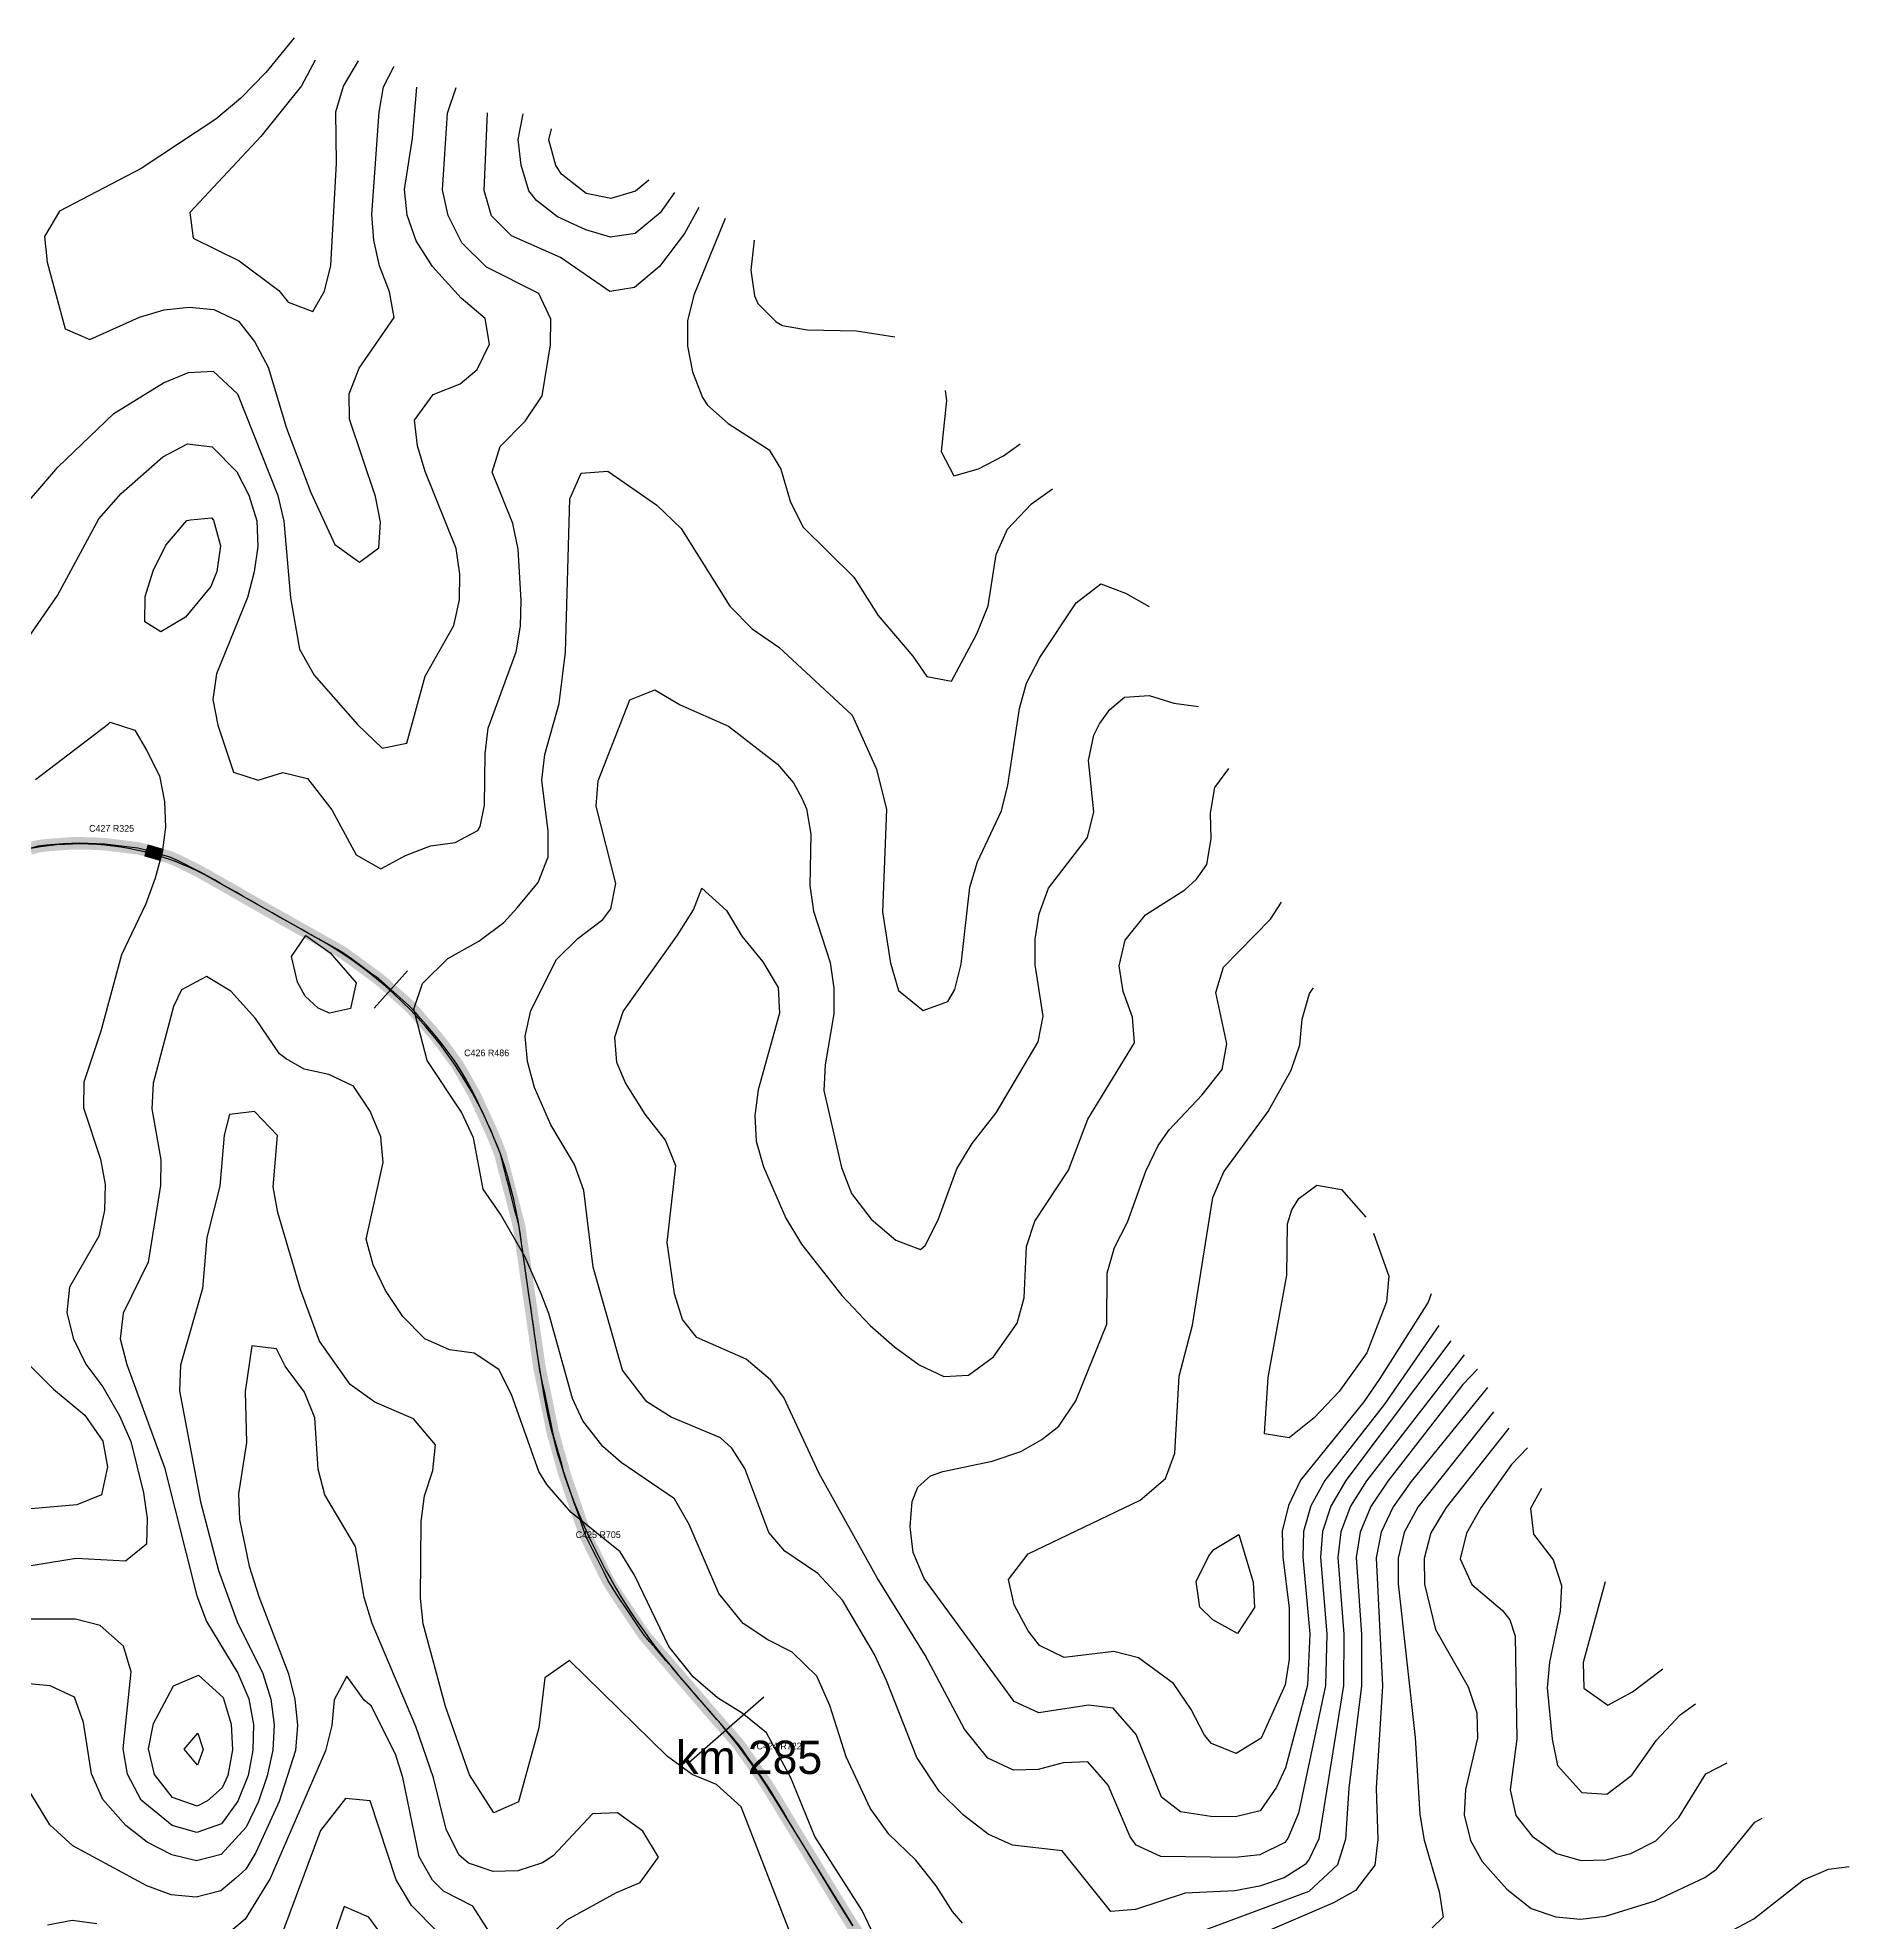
# Model space of a CAD drawing. Header units: metres. Extents: x 697254 to 930473, y 8023396 to 8227001.
# Drawn here: x 743569 to 745744, y 8193588 to 8195851 of the extents above; entities that cross this region are included whole.
import ezdxf

# ---------------------------------------------------------------- set-up
doc = ezdxf.new("R2010")
doc.units = ezdxf.units.M
for name, color, linetype in [('ALIGNMENT_FITTED', 4, 'Continuous'), ('CENTRELINE', 7, 'Continuous'), ('CHAINAGE', 7, 'Continuous'), ('CONTOUR_10M', 33, 'Continuous'), ('CONTOUR_INDEX_50M', 34, 'Continuous'), ('CURVE_LABELS', 4, 'Continuous'), ('GRADE_0-4', 3, 'Continuous'), ('GRADE_4-6', 2, 'Continuous')]:
    doc.layers.add(name, color=color, linetype=linetype)

msp = doc.modelspace()

# ---------------------------------------------------------------- linework, layer by layer
at = {"layer": 'ALIGNMENT_FITTED'}
for p, q in [((743906.5, 8194768.6), (743778.8, 8194840.8)), ((744172.2, 8194247.9), (744148.2, 8194414.8)), ((744384.3, 8193831.9), (744336.4, 8193887.4)), ((744547.9, 8193584.2), (744451.9, 8193739.7))]:
    msp.add_line(p, q, dxfattribs=at)
for centre, radius, start, end in [((743618.6, 8194557.5), 325.5, 60.5114, 115.504), ((743667.3, 8194345.7), 485.9, 8.1795, 60.5114), ((744870.5, 8194348.3), 705.5, -171.8205, -139.215), ((743837.7, 8193360.3), 721.9, 31.7063, 40.785)]:
    msp.add_arc(centre, radius, start, end, dxfattribs=at)
at = {"layer": 'CENTRELINE'}
msp.add_polyline3d([(744547.5, 8193584.2, 1117.6), (744542.2, 8193592.6, 1117.6), (744536.8, 8193601.1, 1117.3), (744531.6, 8193609.6, 1117.4), (744526.4, 8193618.2, 1117.5), (744521.2, 8193626.7, 1117.6), (744516, 8193635.3, 1117.5), (744510.9, 8193643.8, 1117.4), (744505.7, 8193652.4, 1117.1), (744500.5, 8193660.9, 1116.8), (744495.3, 8193669.5, 1117.1), (744490.1, 8193678, 1117.3), (744484.9, 8193686.6, 1117.3), (744479.7, 8193695.1, 1117), (744474.5, 8193703.7, 1116.5), (744469.3, 8193712.3, 1116.2), (744464.2, 8193720.8, 1115.9), (744459, 8193729.4, 1115.7), (744453.8, 8193737.9, 1115.5), (744448.6, 8193746.5, 1115.4), (744443.3, 8193755, 1115.3), (744437.6, 8193763.2, 1114.9), (744431.9, 8193771.4, 1114.7), (744426.2, 8193779.6, 1114.6), (744420.5, 8193787.8, 1114.6), (744414.8, 8193796, 1114.9), (744408.8, 8193804, 1115.6), (744402.2, 8193811.6, 1116), (744395.6, 8193819.1, 1116.3), (744389, 8193826.6, 1116.7), (744382.4, 8193834.1, 1117.2), (744375.8, 8193841.7, 1117.6), (744369.3, 8193849.2, 1117.7), (744362.8, 8193856.8, 1117.8), (744356.2, 8193864.4, 1117.8), (744349.7, 8193872, 1118.1), (744343.2, 8193879.5, 1118.1), (744336.6, 8193887.1, 1118.2), (744330.1, 8193894.7, 1118.2), (744323.6, 8193902.3, 1118.1), (744317, 8193909.8, 1118.2), (744310.5, 8193917.4, 1118.1), (744304, 8193925, 1117.9), (744297.5, 8193932.6, 1117.4), (744291.7, 8193940.8, 1117.2), (744286.2, 8193949.1, 1117), (744280.6, 8193957.4, 1116.7), (744275.1, 8193965.7, 1116.4), (744269.5, 8193974, 1115.9), (744263.9, 8193982.4, 1115.9), (744258.4, 8193990.7, 1115.9), (744253.3, 8193999.2, 1116), (744248.8, 8194008.2, 1116.2), (744244.4, 8194017.2, 1116.7), (744240, 8194026.1, 1117.1), (744235.5, 8194035.1, 1117.7), (744231.1, 8194044.1, 1118.3), (744226.7, 8194053.1, 1118.8), (744223.3, 8194062.4, 1119.3), (744220, 8194071.9, 1119.8), (744216.8, 8194081.4, 1120.4), (744213.5, 8194090.8, 1120.9), (744210.3, 8194100.3, 1121.3), (744207, 8194109.8, 1121.8), (744203.8, 8194119.2, 1122.2), (744200.7, 8194128.7, 1122.7), (744198, 8194138.4, 1123.2), (744195.3, 8194148, 1123.7), (744192.6, 8194157.6, 1124.1), (744189.9, 8194167.3, 1124.4), (744187.2, 8194176.9, 1124.7), (744185.2, 8194186.7, 1124.9), (744183.2, 8194196.5, 1125), (744181.2, 8194206.3, 1125), (744179.2, 8194216.1, 1125.1), (744177.2, 8194225.9, 1125.3), (744175.1, 8194235.7, 1125.5), (744173.1, 8194245.5, 1125.8), (744171.2, 8194255.3, 1126.1), (744169.7, 8194265.2, 1126.2), (744168.3, 8194275.1, 1126.3), (744166.9, 8194285, 1126.3), (744165.5, 8194294.9, 1126.4), (744164, 8194304.8, 1126.5), (744162.6, 8194314.7, 1126.6), (744161.2, 8194324.6, 1126.9), (744159.8, 8194334.5, 1127.3), (744158.3, 8194344.4, 1127.6), (744156.9, 8194354.3, 1128.2), (744155.5, 8194364.2, 1128.7), (744154.1, 8194374.1, 1129.3), (744152.7, 8194384, 1129.6), (744151.2, 8194393.9, 1129.9), (744149.8, 8194403.8, 1130.3), (744148.4, 8194413.7, 1130.4), (744146.9, 8194423.6, 1130.5), (744144.4, 8194433.3, 1130.6), (744141.9, 8194443, 1130.8), (744139.4, 8194452.7, 1131.1), (744136.9, 8194462.3, 1131.4), (744134.4, 8194472, 1131.6), (744131.9, 8194481.7, 1131.7), (744129.4, 8194491.4, 1131.8), (744126.9, 8194501.1, 1131.9), (744124.4, 8194510.8, 1132), (744120.7, 8194520.1, 1132), (744117, 8194529.4, 1131.9), (744113.1, 8194538.6, 1132.1), (744108.9, 8194547.7, 1132.1), (744104.8, 8194556.8, 1132), (744100.6, 8194565.9, 1131.8), (744096.5, 8194575, 1131.5), (744092.1, 8194584, 1131.5), (744087.2, 8194592.7, 1131.6), (744082.3, 8194601.4, 1131.7), (744077.4, 8194610.1, 1131.7), (744072.2, 8194618.7, 1131.6), (744066.3, 8194626.7, 1131.4), (744060.4, 8194634.8, 1131.6), (744054.4, 8194642.8, 1131.5), (744048.2, 8194650.7, 1131.2), (744041.7, 8194658.3, 1130.8), (744035.2, 8194665.8, 1130.5), (744028.6, 8194673.4, 1130.2), (744022.1, 8194681, 1129.9), (744015.3, 8194688.3, 1129.5), (744007.8, 8194695, 1129), (744000.4, 8194701.6, 1128.8), (743992.9, 8194708.2, 1128.6), (743985.4, 8194714.9, 1128.4), (743977.8, 8194721.4, 1127.9), (743969.7, 8194727.3, 1128), (743961.7, 8194733.2, 1128.2), (743953.6, 8194739.1, 1128.4), (743945.5, 8194745, 1128.8), (743937.4, 8194750.9, 1129.2), (743928.9, 8194756.2, 1129.7), (743920.2, 8194761.1, 1130.2), (743911.5, 8194765.9, 1130.2), (743902.8, 8194770.8, 1130.2), (743894, 8194775.7, 1130.3), (743885.3, 8194780.6, 1130.4), (743876.6, 8194785.5, 1130.6), (743867.9, 8194790.4, 1130.8), (743859.1, 8194795.3, 1130.8), (743850.4, 8194800.2, 1130), (743841.7, 8194805.1, 1129.2), (743833, 8194810.1, 1128.4), (743824.3, 8194815, 1128), (743815.6, 8194820, 1127.5), (743807, 8194825, 1127.1), (743798.3, 8194829.9, 1126.8), (743789.6, 8194834.9, 1126.9), (743780.9, 8194839.8, 1127.1), (743772.2, 8194844.8, 1127.2), (743763.4, 8194849.6, 1127.2), (743754.5, 8194854.1, 1127.3), (743745.6, 8194858.6, 1127.6), (743736.6, 8194863.1, 1128.2), (743727.5, 8194867, 1129), (743717.9, 8194869.8, 1129.7), (743708.3, 8194872.6, 1130.6), (743698.7, 8194875.4, 1131.6), (743689, 8194877.8, 1132.5), (743679, 8194879, 1133.4), (743669.1, 8194880.3, 1134.4), (743659.2, 8194881.5, 1135.3), (743649.3, 8194882.7, 1135.7), (743639.3, 8194883.3, 1135.6), (743629.3, 8194883.6, 1135.5), (743619.3, 8194883.8, 1135.3), (743609.3, 8194883.7, 1135), (743599.3, 8194883, 1134.7), (743589.3, 8194882.3, 1134.5), (743579.4, 8194881.6, 1134.2), (743569.5, 8194880.2, 1134), (743559.8, 8194877.7, 1133.9)], dxfattribs=at)
at = {"layer": 'CHAINAGE'}
for p, q in [((744012.8, 8194730.7), (743972.9, 8194685.8)), ((744440.8, 8193858.6), (744350.5, 8193779.6))]:
    msp.add_line(p, q, dxfattribs=at)
at = {"layer": 'CONTOUR_10M'}
for points, elevation in [([(743902, 8195824.2), (743885.6, 8195793.3), (743836.5, 8195732.3), (743751.4, 8195641), (743755.4, 8195610.2), (743810.6, 8195583.3), (743858.3, 8195547.6), (743869.4, 8195533.6), (743899, 8195522.2), (743913.3, 8195546.9), (743920.8, 8195577.6), (743927.5, 8195700.5), (743926.6, 8195762.1), (743935.9, 8195792.7), (743954.1, 8195823.2)], 1090), ([(743537.9, 8195102.4), (743592.6, 8195181.5), (743642.3, 8195273.2), (743669, 8195303.7), (743718.9, 8195347.8), (743748.7, 8195363.4), (743778.4, 8195359.8), (743807.8, 8195329.9), (743822.3, 8195301.9), (743831.9, 8195271.1), (743833.2, 8195240.3), (743828.7, 8195209.6), (743820.7, 8195179), (743783.3, 8195087.1), (743779.1, 8195056.4), (743784.9, 8195025.6), (743803.7, 8194969.1), (743833.3, 8194959.7), (743863.1, 8194968.9), (743892.7, 8194961.7), (743922, 8194923.9), (743951.1, 8194869.8), (743980.6, 8194853.3), (744010.5, 8194869.3), (744040.3, 8194880.9), (744070, 8194884.7), (744097.3, 8194899.1), (744100, 8194903.8), (744105.2, 8194929.8), (744106, 8194991.3), (744109.8, 8195022), (744143.2, 8195113.8), (744148.4, 8195144.5), (744149.5, 8195175.3), (744145.7, 8195236.8), (744139.4, 8195267.6), (744114.6, 8195329.4), (744123.9, 8195360.1), (744154.2, 8195390.5), (744174.4, 8195421), (744184.6, 8195482.4), (744184.9, 8195513.1), (744170.5, 8195544.1), (744107.5, 8195575.5), (744078.1, 8195604.9), (744061.8, 8195637.5), (744054.7, 8195668.4), (744060.9, 8195760.6), (744071.2, 8195791.2)], 1120), ([(743539.8, 8195273.3), (743593.1, 8195335.3), (743660, 8195399.8), (743719.9, 8195436.5), (743749.7, 8195448.9), (743779.4, 8195450.7), (743808.8, 8195423.3), (743857.3, 8195301.6), (743864.4, 8195270.7), (743872.3, 8195178.4), (743883.1, 8195116.8), (743900.6, 8195085.8), (743952.8, 8195026.6), (743982.2, 8194998), (744012, 8195004.2), (744033.9, 8195084.3), (744068.5, 8195145.4), (744075.3, 8195176.1), (744075.6, 8195206.9), (744071.3, 8195237.7), (744034.1, 8195330.3), (744024.7, 8195361.2), (744021.4, 8195392), (744043.6, 8195422.5), (744076.2, 8195435.6), (744096.6, 8195452.6), (744111.1, 8195483.2), (744106, 8195514), (744077.4, 8195538.4), (744042.9, 8195576.2), (744023.3, 8195607.2), (744012.6, 8195638.1), (744009.2, 8195668.9), (744018.7, 8195730.3), (744024, 8195791.7)], 1110), ([(744362.8, 8195647.3), (744345.5, 8195615.8), (744315.4, 8195576.4), (744285.4, 8195551.1), (744255.6, 8195546.2), (744196.7, 8195587), (744137.6, 8195613.3), (744113.5, 8195637), (744104.8, 8195667.8), (744108.7, 8195760.9)], 1130), ([(744333.3, 8195665.2), (744316.1, 8195640.6), (744286.1, 8195615.9), (744256.4, 8195611.4), (744226.8, 8195620.4), (744193, 8195636.1), (744167.8, 8195655.5), (744158.6, 8195667.2), (744149.2, 8195698.1), (744145.9, 8195728.8), (744151.9, 8195759.5)], 1140), ([(744394.2, 8195633.8), (744356.6, 8195542), (744349.2, 8195511.3), (744349.2, 8195480.6), (744355.1, 8195449.7), (744366.9, 8195418.9), (744372.9, 8195410), (744398, 8195387.8), (744447, 8195356.4), (744461.1, 8195332.9), (744472.4, 8195294.7), (744487.4, 8195263.7), (744548.8, 8195203.4), (744577.9, 8195157.4), (744619.6, 8195108.5), (744636.5, 8195084.1), (744666.1, 8195078.4), (744696.5, 8195135.5), (744710, 8195169), (744719.9, 8195230.4), (744733.5, 8195261), (744762, 8195291.4), (744787.5, 8195309.3)], 1120), ([(744429.3, 8195608.1), (744425.3, 8195572), (744429.7, 8195541.2), (744433.7, 8195532.1), (744455.7, 8195510.1), (744463.1, 8195505.6), (744492.7, 8195500.2), (744552.1, 8195499), (744597.9, 8195491.8)], 1110), ([(744658.5, 8195427.6), (744660.1, 8195415.6), (744653.6, 8195354.1), (744668.9, 8195325), (744698.7, 8195333.3), (744728.6, 8195348.9), (744748.6, 8195363.3)], 1110), ([(744679.1, 8193587.2), (744667.1, 8193601.1), (744647.7, 8193632.1), (744623.1, 8193663.1), (744590.7, 8193694.2), (744568.3, 8193725.2), (744539.5, 8193787.1), (744519.9, 8193848.8), (744504.3, 8193883.9), (744474.9, 8193912.7), (744445.4, 8193927.5), (744415.9, 8193946.9), (744386.6, 8193983.1), (744351.2, 8194066), (744333.4, 8194096.9), (744269.6, 8194140.2), (744247.2, 8194159.4), (744223.5, 8194190.4), (744211, 8194217.1), (744182.5, 8194319.1), (744172.5, 8194344.7), (744153.6, 8194387.7), (744124.4, 8194438.7), (744103.5, 8194468.5), (744091.9, 8194530.1), (744077.8, 8194561), (744036.5, 8194623), (744020.4, 8194684.7), (744030.7, 8194715.3), (744061.2, 8194745.7), (744098.4, 8194766.4), (744128.4, 8194788.9), (744144.6, 8194806.3), (744169.8, 8194836.8), (744181.7, 8194867.4), (744181.6, 8194898.2), (744174.3, 8194959.7), (744177.8, 8194990.4), (744194.8, 8195051.8), (744202.6, 8195113.2), (744207.7, 8195297.6), (744221.5, 8195328.2), (744253.2, 8195330.7), (744312.2, 8195289.9), (744341.5, 8195261.8), (744399.9, 8195168.7), (744426.8, 8195141.4), (744458.7, 8195119.5), (744546.9, 8195037.6), (744575.9, 8194972.7), (744588.1, 8194924.3), (744583.2, 8194801.4), (744592.9, 8194739.8), (744602.6, 8194707.2), (744632, 8194683), (744661.8, 8194694), (744670, 8194708.2), (744677.5, 8194738.8), (744688.2, 8194831), (744697.3, 8194861.6), (744726.1, 8194922.8), (744733.8, 8194953.5), (744747.6, 8195045.6), (744756, 8195076.2), (744772.2, 8195106.8), (744815.7, 8195172.7), (744845.6, 8195195.4), (744875.2, 8195184), (744903.5, 8195168.1)], 1130), ([(743752.4, 8195272), (743777.4, 8195274.6), (743779.7, 8195271.7), (743788.1, 8195240.8), (743783.7, 8195210.1), (743776.5, 8195192), (743746.4, 8195155.3), (743716.5, 8195137.6), (743697.5, 8195149.6), (743697.8, 8195180.3), (743707.5, 8195211), (743722.6, 8195241.6), (743747.7, 8195271.2), (743752.4, 8195272)], 1130), ([(745281.6, 8194269.8), (745164.3, 8194118.3), (745145.1, 8194087.8), (745133.6, 8194057.2), (745130.1, 8194026.4), (745137.4, 8193934.1), (745136.7, 8193872.6), (745107.2, 8193688.4), (745095.7, 8193664.1), (745090.9, 8193657.9), (745065.7, 8193641.9), (745035.9, 8193631.8), (745006.2, 8193626.2), (744946.8, 8193623.4), (744887.1, 8193603.7), (744857.4, 8193601.1), (744798.8, 8193674), (744739.5, 8193681), (744710, 8193694), (744680.5, 8193717.1), (744651.2, 8193745.9), (744624.5, 8193786.1), (744588.2, 8193878.8), (744573.5, 8193909.7), (744535, 8193975.2), (744505.6, 8194007), (744466.1, 8194033.9), (744446.8, 8194056.5), (744418, 8194133), (744402.3, 8194157.6), (744388.7, 8194170.2), (744329.6, 8194194.8), (744300.1, 8194213.4), (744270.9, 8194251.4), (744235.9, 8194374.8), (744224.5, 8194467.1), (744213.2, 8194498), (744185, 8194545.8), (744165.3, 8194590.8), (744156.8, 8194621.7), (744154.1, 8194652.4), (744160.9, 8194683.1), (744191.8, 8194744.3), (744217.2, 8194769.7), (744247.2, 8194792.2), (744256.8, 8194805.1), (744262.9, 8194835.7), (744239.4, 8194928.3), (744241.8, 8194959), (744279.8, 8195056.1), (744309.7, 8195067.9), (744340.4, 8195050.1), (744398.3, 8195024.6), (744457.2, 8194979), (744476.5, 8194956.3), (744486.4, 8194938.1), (744491.9, 8194925.4), (744497.2, 8194894.6), (744496, 8194833.1), (744500.2, 8194802.3), (744520.4, 8194740.6), (744524.8, 8194709.8), (744524.6, 8194679), (744514.2, 8194617.7), (744512.9, 8194586.9), (744534.1, 8194494.4), (744545.9, 8194463.5), (744569.8, 8194432.4), (744599.2, 8194407.5), (744628.8, 8194396), (744634.4, 8194401), (744650.1, 8194431.6), (744672.6, 8194492.9), (744691.1, 8194523.4), (744719.7, 8194560.4), (744770, 8194645.5), (744776, 8194676.2), (744766.7, 8194737.8), (744766.7, 8194768.6), (744771.4, 8194799.3), (744782.4, 8194829.9), (744829.2, 8194890.9), (744836.9, 8194921.5), (744830.6, 8194983.1), (744837.1, 8195013.8), (744843.8, 8195027.4), (744856.2, 8195044.3), (744873.8, 8195059.1), (744903.5, 8195061.3), (744933.1, 8195052.2), (744962.8, 8195047.9)], 1140), ([(743653.7, 8195027.1), (743655.9, 8195029.3), (743685.5, 8195019.6), (743699.5, 8194995.8), (743714.9, 8194964.9), (743721.2, 8194934.1), (743722.3, 8194903.3), (743718.3, 8194872.6), (743709.7, 8194841.9), (743698.6, 8194811.3), (743669.3, 8194750.1), (743644.7, 8194658.1), (743624, 8194596.9), (743623.9, 8194566.1), (743644.3, 8194504.4), (743649.7, 8194474.2), (743649, 8194442.8), (743642.1, 8194412.2), (743607, 8194351.1), (743603.6, 8194320.3), (743611.2, 8194289.5), (743626.5, 8194258.6), (743647, 8194231.3), (743667.1, 8194196.6), (743680.6, 8194165.7), (743695.9, 8194104), (743700, 8194073.2), (743699.4, 8194042.5), (743674.3, 8194022.1), (743615, 8194025), (743555.5, 8194015.7)], 1130), ([(743566, 8194960.6), (743653.7, 8195027.1)], 1130), ([(745251.4, 8194304.9), (745186, 8194210.3), (745114.5, 8194118.9), (745097.7, 8194088.3), (745088.8, 8194057.7), (745087.8, 8194026.9), (745096.2, 8193934.6), (745093.4, 8193873.1), (745067.2, 8193773.7), (745056.5, 8193750.5), (745036.9, 8193722.1), (745007.2, 8193715), (744977.5, 8193715.2), (744941, 8193721.1), (744918.4, 8193738.5), (744887.8, 8193813.9), (744860.2, 8193845.3), (744830.5, 8193849.1), (744771, 8193839.7), (744741.5, 8193853.3), (744633.1, 8194001.3), (744620.2, 8194032.2), (744616.6, 8194063), (744618.9, 8194093.7), (744625.6, 8194110.7), (744640.9, 8194124.2), (744655.5, 8194129.5), (744715, 8194141.9), (744749.5, 8194153.7), (744774.7, 8194168.1), (744795.1, 8194184), (744815.3, 8194214.5), (744852.7, 8194306.3), (744852.9, 8194367.8), (744861.9, 8194398.5), (744877.6, 8194429.1), (744899.5, 8194490.3), (744914.2, 8194520.9), (744927.4, 8194540), (744967.2, 8194581.8), (744991, 8194612.3), (744996.7, 8194643), (744983.5, 8194704.6), (744992.8, 8194735.3), (745049, 8194792.8), (745062.5, 8194813)], 1160), ([(743873.7, 8194747.8), (743890.6, 8194773.1), (743920.1, 8194752.2), (743951, 8194716.2), (743944.4, 8194685.5), (743919.3, 8194679.9), (743905.4, 8194686), (743889.8, 8194700.1), (743880.8, 8194717), (743873.7, 8194747.8)], 1130), ([(744573.7, 8193571.4), (744558.7, 8193602.3), (744502.1, 8193691.3), (744473.2, 8193761.9), (744444.1, 8193815.8), (744414.7, 8193839.5), (744385.2, 8193857.8), (744355.8, 8193883.1), (744326.5, 8193919.5), (744285.6, 8194005.2), (744268.4, 8194033.3), (744209.5, 8194080.5), (744180.2, 8194113.9), (744170.7, 8194129.5), (744137.8, 8194222.1), (744122.3, 8194251.9), (744092.9, 8194271.6), (744063.2, 8194275.7), (744033.7, 8194289), (744007.4, 8194315.8), (743986.5, 8194346.8), (743971.6, 8194377.7), (743963.1, 8194408.6), (743983.4, 8194500.6), (743980.9, 8194531.4), (743967.9, 8194562.3), (743948, 8194592.4), (743918.4, 8194606.4), (743888.8, 8194612.7), (743867.1, 8194624.9), (743859.3, 8194631), (743830.1, 8194673.6), (743800.8, 8194706.1), (743771.3, 8194723.9), (743741.4, 8194708), (743731.8, 8194687.9), (743707.5, 8194595.9), (743705.9, 8194565.2), (743716.5, 8194503.6), (743716.4, 8194472.8), (743701.3, 8194380.8), (743671.5, 8194319.6), (743667.7, 8194288.9), (743675.6, 8194258), (743720.9, 8194134.5), (743760, 8193980.3), (743771.5, 8193949.4), (743809, 8193887.5), (743822.4, 8193856.6), (743827.7, 8193825.8), (743827.2, 8193795.1), (743821.3, 8193764.4), (743808.9, 8193733.8), (743789.6, 8193706.7), (743759.8, 8193696.2), (743730.2, 8193704.7), (743692.9, 8193735.1), (743676.4, 8193766), (743671.5, 8193796.8), (743681.1, 8193889), (743671.8, 8193919.8), (743643.8, 8193944.6), (743614.2, 8193952.2), (743554.8, 8193952.2)], 1120), ([(745242.1, 8194342.8), (745238.4, 8194332.7), (745180.6, 8194241.1), (745161.3, 8194213.2), (745085, 8194119.2), (745070.9, 8194088.6), (745063.1, 8194057.9), (745063.8, 8194027.2), (745071.4, 8193965.6), (745071.6, 8193904.1), (745066.6, 8193873.4), (745037.9, 8193809.5), (745008, 8193790.8), (744978.5, 8193803.1), (744969.7, 8193813), (744953.9, 8193843.9), (744932.6, 8193874.9), (744890.5, 8193905.7), (744860.9, 8193913.6), (744801.5, 8193906.3), (744771.9, 8193920.7), (744758.1, 8193938.4), (744741.4, 8193969.3), (744734.7, 8194000.1), (744758.1, 8194030.6), (744892.7, 8194095.2), (744923.2, 8194121), (744934.3, 8194151.7), (744939.4, 8194243.9), (744955.3, 8194305.2), (744980.1, 8194458.7), (744993.1, 8194489.3), (745046.4, 8194561.7), (745073.9, 8194611.4), (745084.2, 8194642), (745087.3, 8194672.7), (745095.9, 8194703.4), (745100.9, 8194710.1)], 1170), ([(744473.7, 8193572.5), (744413.7, 8193727), (744384, 8193753.6), (744354.5, 8193765.9), (744325, 8193787.4), (744207.5, 8193902.7), (744177.6, 8193881.7), (744170.7, 8193822), (744146.2, 8193732.8), (744116.4, 8193719.7), (744087.2, 8193765.3), (744058.4, 8193847.4), (744031.7, 8193946.5), (744028.3, 8193977.3), (744029.4, 8194069.6), (744033.2, 8194100.3), (744043.4, 8194130.9), (744046.5, 8194161.6), (744019.9, 8194192.7), (743973.4, 8194212.7), (743944, 8194234), (743907, 8194286.2), (743884.3, 8194348), (743857.3, 8194440.5), (743851.6, 8194471.3), (743856.6, 8194532.8), (743828.9, 8194562), (743799.1, 8194558.4), (743792.5, 8194533.5), (743787.6, 8194472), (743772, 8194410.7), (743766.8, 8194349.3), (743740.3, 8194257.3), (743738.9, 8194226.6), (743764.2, 8194093.1), (743786, 8194010.8), (743808.4, 8193949), (743839.2, 8193887.2), (743848.6, 8193856.3), (743852.8, 8193825.5), (743851.1, 8193794.8), (743844.5, 8193764.1), (743833.8, 8193733.5), (743819.2, 8193702.7), (743789.2, 8193669.7), (743759.4, 8193662.1), (743729.8, 8193669.2), (743700.2, 8193684.7), (743674.5, 8193704.5), (743646.8, 8193735.6), (743633.3, 8193766.5), (743623.7, 8193828.1), (743613.1, 8193858.5), (743583.6, 8193872.2), (743524.2, 8193877.9)], 1110), ([(745173, 8194415.9), (745191.4, 8194364), (745188.3, 8194333.3), (745164.7, 8194272.1), (745131.7, 8194225.7), (745101.7, 8194194.2), (745071.7, 8194170.2), (745042, 8194174.8), (745046.2, 8194242.6), (745068.7, 8194365.4), (745069.6, 8194426.9), (745074.8, 8194443.7), (745083.1, 8194457.5), (745104.8, 8194473.5), (745134.4, 8194468.1), (745163.8, 8194434.9)], 1180), ([(743496.8, 8194290.8), (743528.8, 8194287.3), (743587.7, 8194228.3), (743625.3, 8194197.1), (743646.8, 8194166.1), (743652.7, 8194135.3), (743645.5, 8194101.7), (743615.7, 8194089.5), (743556.2, 8194084.2), (743526.6, 8194089.3), (743437.9, 8194123.5), (743421.5, 8194137.9), (743413.9, 8194168.7), (743416.6, 8194199.4), (743426.3, 8194230.1), (743439.4, 8194253.5), (743447.2, 8194260.6), (743469.3, 8194279.5), (743496.8, 8194290.8)], 1140), ([(745297.9, 8194252.5), (745280.3, 8194234), (745189.9, 8194118), (745169.7, 8194087.5), (745156.7, 8194056.9), (745152.2, 8194026.2), (745158.5, 8193933.9), (745158.6, 8193872.4), (745143.2, 8193749.5), (745139.3, 8193688.1), (745129.7, 8193657.4), (745095.3, 8193625.4), (744939.2, 8193567.3)], 1130), ([(745309.9, 8194230.6), (745217.9, 8194117.7), (745196.3, 8194087.2), (745181.9, 8194056.6), (745176.1, 8194025.9), (745183.6, 8193872.1), (745176.2, 8193749.2), (745178.2, 8193687.6), (745174.6, 8193656.9), (745151.3, 8193626.4), (745124.8, 8193611.7), (745019.7, 8193566.4)], 1120), ([(745316.8, 8194201.4), (745225.9, 8194086.9), (745209.6, 8194056.3), (745202.4, 8194025.6), (745202.3, 8193994.9), (745222.9, 8193810.1), (745228.3, 8193717.8), (745233.6, 8193687), (745251.6, 8193625.3), (745256.6, 8193594.5), (745243.2, 8193581.8)], 1110), ([(745357.7, 8194158.1), (745338.6, 8194138), (745301.7, 8194086), (745284.4, 8194055.5), (745277.1, 8194024.8), (745291.1, 8193993.9), (745327.9, 8193962.7), (745336.5, 8193951.4), (745342.9, 8193931.8), (745344.9, 8193808.8), (745336.8, 8193747.3), (745343.7, 8193716.5), (745363.3, 8193691.6), (745392.7, 8193670.9), (745422.3, 8193662.7), (745452, 8193663.3), (745481.8, 8193670.9), (745511.7, 8193686.3), (745539.7, 8193714.3), (745572, 8193766.6), (745597.5, 8193779.6)], 1090), ([(745374.6, 8194109), (745361.5, 8194085.3), (745365, 8194054.5), (745388.4, 8194023.5), (745398.5, 8193992.7), (745397.1, 8193961.9), (745384.1, 8193900.6), (745381.3, 8193869.9), (745387.3, 8193808.3), (745393.9, 8193776.7), (745423.2, 8193744.2), (745452.9, 8193742.3), (745482.9, 8193764.8), (745512.5, 8193806.9), (745541.3, 8193837.3), (745559.7, 8193850.8)], 1080), ([(744975.1, 8194028.2), (744981.1, 8194035.9), (745011, 8194054.1), (745028.5, 8193996.8), (745030, 8193966.1), (745009.6, 8193935), (744980.1, 8193951.4), (744964.2, 8193966.8), (744959.8, 8193997.6), (744975.1, 8194028.2)], 1180), ([(745450.9, 8193997.1), (745424.7, 8193900.1), (745425.5, 8193869.4), (745454.1, 8193849.1), (745484, 8193865), (745520.1, 8193892.7)], 1070), ([(743724.2, 8193857.7), (743732, 8193872.1), (743761.9, 8193885), (743791.3, 8193858.2), (743801.2, 8193826.1), (743802.7, 8193795.3), (743797, 8193764.6), (743790.1, 8193749.6), (743772.5, 8193734.2), (743760.1, 8193727.9), (743730.5, 8193738.1), (743709.1, 8193765.6), (743701.8, 8193796.5), (743708, 8193827.1), (743724.2, 8193857.7)], 1130), ([(744111.2, 8193576.6), (744091.4, 8193607.6), (744055.9, 8193625.9), (744042.8, 8193638.9), (744026.7, 8193667), (744007.4, 8193762.3), (743998.4, 8193790), (743969.3, 8193848.1), (743960.9, 8193855.1), (743940, 8193884), (743924.7, 8193855.5), (743921.8, 8193824.8), (743914.5, 8193794.1), (743848.1, 8193641.1), (743818, 8193591.9), (743788, 8193567)], 1090), ([(743744.5, 8193796), (743761.1, 8193815.6), (743767.4, 8193795.7), (743760.7, 8193776.9), (743744.5, 8193796)], 1140), ([(744048.5, 8193577.3), (744017.7, 8193608.4), (743999.1, 8193639.4), (743968.1, 8193734.1), (743938.4, 8193736.9), (743908.3, 8193698.6), (743864.1, 8193579.4)], 1080), ([(745599.5, 8193576.6), (745629.4, 8193592.5), (745689.3, 8193639.2), (745719.1, 8193652), (745744.2, 8193655.3)], 1110), ([(743978.2, 8193578.1), (743966.5, 8193594.6), (743936.9, 8193607.2), (743916.3, 8193548)], 1070), ([(743639.8, 8193586.6), (743610.1, 8193590.5), (743580.4, 8193584.7)], 1090)]:
    msp.add_lwpolyline(points, dxfattribs=dict(at, elevation=elevation))
at = {"layer": 'CONTOUR_INDEX_50M'}
for points, elevation in [([(743876.6, 8195851.1), (743842.8, 8195809.3), (743812.8, 8195778.3), (743782.8, 8195753.1), (743693, 8195694.1), (743594.8, 8195642.8), (743577, 8195612.2), (743580.3, 8195581.4), (743601.8, 8195501.7), (743631.2, 8195488.6), (743691, 8195515.6), (743720.8, 8195524.5), (743750.6, 8195527.5), (743780.2, 8195524.6), (743809.8, 8195510.7), (743828.9, 8195486.4), (743845.5, 8195455.4), (743867.7, 8195382.1), (743896.6, 8195305.1), (743925.6, 8195242.4), (743955, 8195221.3), (743978.2, 8195238.7), (743980.3, 8195269.4), (743974.3, 8195300.2), (743943, 8195392.9), (743942.8, 8195423.6), (743954.6, 8195454.2), (743996.8, 8195515.3), (743991.4, 8195546.1), (743979, 8195577), (743972.2, 8195607.8), (743969.9, 8195638.6), (743978.6, 8195761.5), (743983.8, 8195792.2), (743997, 8195817)], 1100), ([(744302.5, 8195680.2), (744286.7, 8195666.8), (744256.9, 8195658.1), (744227.3, 8195664), (744197.8, 8195687.2), (744190.9, 8195697.6), (744182.7, 8195728.4), (744185.7, 8195741.5)], 1150), ([(745265.8, 8194286.5), (745139.7, 8194118.6), (745121.5, 8194088), (745111.5, 8194057.4), (745109.3, 8194026.7), (745116.8, 8193934.3), (745115.4, 8193872.8), (745082.6, 8193719.5), (745069.9, 8193688.8), (745066.2, 8193684.3), (745036.4, 8193669.5), (745006.6, 8193666.2), (744917.6, 8193667.4), (744888, 8193681), (744880.5, 8193691), (744854.4, 8193752.8), (744829.7, 8193780.8), (744800, 8193779.8), (744770.2, 8193771.7), (744740.5, 8193770.9), (744709.9, 8193785.2), (744681.7, 8193820.1), (744634.6, 8193909), (744577, 8194001.9), (744507, 8194127.3), (744464.8, 8194218.4), (744448.9, 8194239.5), (744419.4, 8194264.3), (744360.3, 8194290.5), (744343.2, 8194312.1), (744333.4, 8194342.9), (744324.7, 8194404.5), (744334.9, 8194496.7), (744322.7, 8194527.5), (744298.4, 8194558.6), (744274.7, 8194596.4), (744264.2, 8194620.5), (744261.9, 8194651.2), (744271.7, 8194681.9), (744337.1, 8194773.4), (744356.1, 8194803.9), (744366.4, 8194829.8), (744395.8, 8194803.3), (744414.2, 8194772.5), (744439.7, 8194741.5), (744457.9, 8194710.5), (744459.5, 8194679.8), (744434.1, 8194587.8), (744430.1, 8194557.1), (744431.6, 8194526.3), (744440.4, 8194495.5), (744467.1, 8194433.7), (744485.8, 8194402.7), (744534.4, 8194340.7), (744568.4, 8194304.9), (744597.8, 8194279.1), (744627.2, 8194257.7), (744656.8, 8194243.5), (744686.5, 8194245.3), (744716.4, 8194267.1), (744745, 8194307.5), (744753.4, 8194338.2), (744756.2, 8194399.7), (744766.2, 8194430.3), (744806.5, 8194491.4), (744829.6, 8194552.6), (744885.7, 8194644.2), (744883.4, 8194675), (744872.4, 8194705.9), (744867.3, 8194736.7), (744874.7, 8194767.4), (744899.2, 8194797.8), (744946.2, 8194828.1), (744960.4, 8194840.6), (744972.9, 8194858.5), (744977.8, 8194889.2), (744977.1, 8194920), (744982.4, 8194950.7), (744999, 8194973.7)], 1150), ([(744153.8, 8193545.4), (744204, 8193591.1), (744263.8, 8193624), (744292.4, 8193636.1), (744314.2, 8193666.6), (744295.3, 8193697.6), (744264.8, 8193719.6), (744235.1, 8193718.7), (744187.9, 8193668), (744175.1, 8193659.8), (744145.3, 8193650), (744115.6, 8193649.5), (744086, 8193659.3), (744074.6, 8193669.3), (744059.1, 8193700.2), (744044, 8193761.9), (744022.7, 8193823.6), (743970.5, 8193947.2), (743960.8, 8193978.1), (743950.3, 8194039.7), (743913.6, 8194101.6), (743905.7, 8194132.4), (743901.5, 8194194), (743889.1, 8194224.9), (743865.9, 8194255.9), (743855.4, 8194276.7), (743825.7, 8194280.3), (743817.9, 8194225.7), (743819.5, 8194164.2), (743809.9, 8194102.8), (743811, 8194072), (743822.7, 8194016), (743834.1, 8193979.5), (743870.1, 8193886.8), (743877.6, 8193856), (743880.9, 8193825.2), (743878.4, 8193794.5), (743858.8, 8193733.2), (743830.6, 8193672), (743818.7, 8193652.3), (743806.7, 8193641.5), (743788.7, 8193626.1), (743758.9, 8193618.4), (743729.2, 8193621.2), (743699.7, 8193632), (743611.1, 8193680.1), (743583.4, 8193705.5), (743552.6, 8193756.1)], 1100), ([(745335.3, 8194181.8), (745260.3, 8194086.5), (745241.7, 8194055.9), (745233.5, 8194025.3), (745234.2, 8193994.5), (745247.3, 8193939.8), (745286.7, 8193870.9), (745297.1, 8193840), (745297.6, 8193809.3), (745283.2, 8193747.9), (745281.7, 8193717.2), (745289.4, 8193686.4), (745303.5, 8193661.4), (745332.8, 8193628.3), (745362.3, 8193605), (745391.9, 8193594.7), (745421.5, 8193592), (745451.3, 8193595.7), (745510.9, 8193614.2), (745570.6, 8193642), (745584.7, 8193652.3), (745630.7, 8193708.5), (745639.6, 8193713.2)], 1100)]:
    msp.add_lwpolyline(points, dxfattribs=dict(at, elevation=elevation))
at = {"layer": 'GRADE_0-4', "const_width": 15}
for points in [[(743698.7, 8194875.4), (743689, 8194877.8), (743679, 8194879), (743669.1, 8194880.3), (743659.2, 8194881.5), (743649.3, 8194882.7), (743639.3, 8194883.3), (743629.3, 8194883.6), (743619.3, 8194883.8), (743609.3, 8194883.7), (743599.3, 8194883), (743589.3, 8194882.3), (743579.4, 8194881.6), (743569.5, 8194880.2), (743559.8, 8194877.7)], [(744203.8, 8194119.2), (744200.7, 8194128.7), (744198, 8194138.4), (744195.3, 8194148), (744192.6, 8194157.6), (744189.9, 8194167.3), (744187.2, 8194176.9), (744185.2, 8194186.7), (744183.2, 8194196.5), (744181.2, 8194206.3), (744179.2, 8194216.1), (744177.2, 8194225.9), (744175.1, 8194235.7), (744173.1, 8194245.5), (744171.2, 8194255.3), (744169.7, 8194265.2), (744168.3, 8194275.1), (744166.9, 8194285), (744165.5, 8194294.9), (744164, 8194304.8), (744162.6, 8194314.7), (744161.2, 8194324.6), (744159.8, 8194334.5), (744158.3, 8194344.4), (744156.9, 8194354.3), (744155.5, 8194364.2), (744154.1, 8194374.1), (744152.7, 8194384), (744151.2, 8194393.9), (744149.8, 8194403.8), (744148.4, 8194413.7), (744146.9, 8194423.6), (744144.4, 8194433.3), (744141.9, 8194443), (744139.4, 8194452.7), (744136.9, 8194462.3), (744134.4, 8194472), (744131.9, 8194481.7), (744129.4, 8194491.4), (744126.9, 8194501.1), (744124.4, 8194510.8), (744120.7, 8194520.1), (744117, 8194529.4), (744113.1, 8194538.6), (744108.9, 8194547.7), (744104.8, 8194556.8), (744100.6, 8194565.9), (744096.5, 8194575), (744092.1, 8194584), (744087.2, 8194592.7), (744082.3, 8194601.4), (744077.4, 8194610.1), (744072.2, 8194618.7), (744066.3, 8194626.7), (744060.4, 8194634.8), (744054.4, 8194642.8), (744048.2, 8194650.7), (744041.7, 8194658.3), (744035.2, 8194665.8), (744028.6, 8194673.4), (744022.1, 8194681), (744015.3, 8194688.3), (744007.8, 8194695), (744000.4, 8194701.6), (743992.9, 8194708.2), (743985.4, 8194714.9), (743977.8, 8194721.4), (743969.7, 8194727.3), (743961.7, 8194733.2), (743953.6, 8194739.1), (743945.5, 8194745), (743937.4, 8194750.9), (743928.9, 8194756.2), (743920.2, 8194761.1), (743911.5, 8194765.9), (743902.8, 8194770.8), (743894, 8194775.7), (743885.3, 8194780.6), (743876.6, 8194785.5), (743867.9, 8194790.4), (743859.1, 8194795.3), (743850.4, 8194800.2), (743841.7, 8194805.1), (743833, 8194810.1), (743824.3, 8194815), (743815.6, 8194820), (743807, 8194825), (743798.3, 8194829.9), (743789.6, 8194834.9), (743780.9, 8194839.8), (743772.2, 8194844.8), (743763.4, 8194849.6), (743754.5, 8194854.1), (743745.6, 8194858.6), (743736.6, 8194863.1), (743727.5, 8194867), (743717.9, 8194869.8)], [(744552.9, 8193575.7), (744547.5, 8193584.2), (744542.2, 8193592.6), (744536.8, 8193601.1), (744531.6, 8193609.6), (744526.4, 8193618.2), (744521.2, 8193626.7), (744516, 8193635.3), (744510.9, 8193643.8), (744505.7, 8193652.4), (744500.5, 8193660.9), (744495.3, 8193669.5), (744490.1, 8193678), (744484.9, 8193686.6), (744479.7, 8193695.1), (744474.5, 8193703.7), (744469.3, 8193712.3), (744464.2, 8193720.8), (744459, 8193729.4), (744453.8, 8193737.9), (744448.6, 8193746.5), (744443.3, 8193755), (744437.6, 8193763.2), (744431.9, 8193771.4), (744426.2, 8193779.6), (744420.5, 8193787.8), (744414.8, 8193796), (744408.8, 8193804), (744402.2, 8193811.6), (744395.6, 8193819.1), (744389, 8193826.6), (744382.4, 8193834.1), (744375.8, 8193841.7), (744369.3, 8193849.2), (744362.8, 8193856.8), (744356.2, 8193864.4), (744349.7, 8193872), (744343.2, 8193879.5), (744336.6, 8193887.1), (744330.1, 8193894.7), (744323.6, 8193902.3), (744317, 8193909.8), (744310.5, 8193917.4), (744304, 8193925), (744297.5, 8193932.6), (744291.7, 8193940.8), (744286.2, 8193949.1), (744280.6, 8193957.4), (744275.1, 8193965.7), (744269.5, 8193974), (744263.9, 8193982.4), (744258.4, 8193990.7), (744253.3, 8193999.2), (744248.8, 8194008.2), (744244.4, 8194017.2), (744240, 8194026.1), (744235.5, 8194035.1), (744231.1, 8194044.1), (744226.7, 8194053.1), (744223.3, 8194062.4)]]:
    msp.add_lwpolyline(points, dxfattribs=at)
at = {"layer": 'GRADE_4-6', "const_width": 15}
for points in [[(743717.9, 8194869.8), (743708.3, 8194872.6), (743698.7, 8194875.4)], [(744223.3, 8194062.4), (744220, 8194071.9), (744216.8, 8194081.4), (744213.5, 8194090.8), (744210.3, 8194100.3), (744207, 8194109.8), (744203.8, 8194119.2)]]:
    msp.add_lwpolyline(points, dxfattribs=at)

# ---------------------------------------------------------------- texts
at = {"layer": 'CHAINAGE'}
msp.add_text('km 285', height=40, dxfattribs=at).set_placement((744335.4, 8193766.4))
at = {"layer": 'CURVE_LABELS'}
for s, p in [('C427 R325', (743630.4, 8194897.7)), ('C426 R486', (744080.8, 8194628.2)), ('C425 R705', (744214.8, 8194049.7)), ('C424 R722', (744432, 8193796))]:
    msp.add_text(s, height=8, dxfattribs=at).set_placement(p)

doc.saveas('drawing.dxf')
